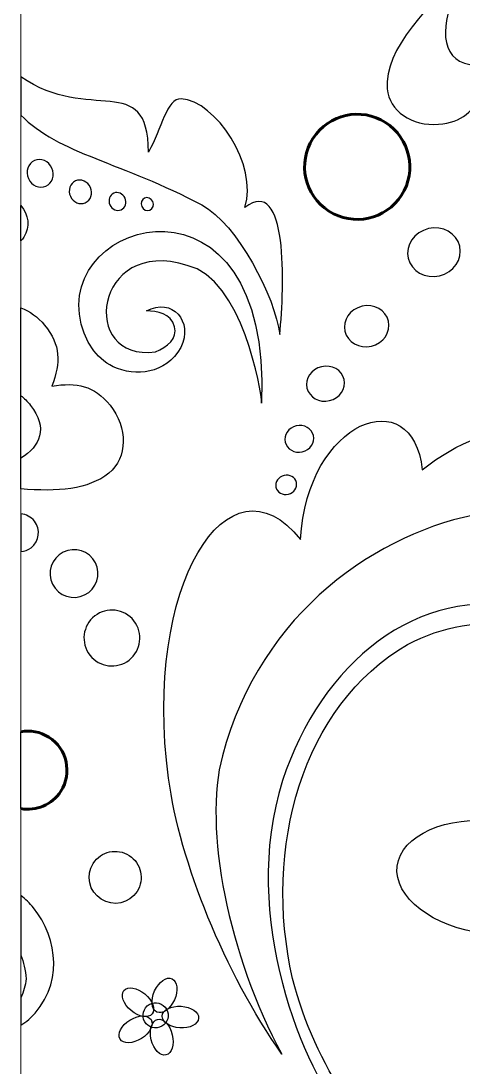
# Model space of a CAD drawing. Header units: millimetres. Extents: x -96 to 58, y -5 to 152.
# Drawn here: x -95.18 to -81.1, y 33.41 to 66.74 of the extents above; entities that cross this region are included whole.
import ezdxf

# ---------------------------------------------------------------- set-up
doc = ezdxf.new("R2010")
doc.units = ezdxf.units.MM
doc.header["$MEASUREMENT"] = 0
doc.layers.add('Capa 1', color=7, linetype='Continuous')

msp = doc.modelspace()

# ---------------------------------------------------------------- linework, layer by layer
at = {"layer": 'Capa 1', "color": 250, "lineweight": 9}
msp.add_open_spline([(-95.1806, 149.5), (-95.1806, 149.5), (57.2195, 149.5), (57.2195, 149.5), (57.2195, 149.5), (57.2195, 149.5), (57.2195, -2.9001), (57.2195, -2.9001), (57.2195, -2.9001), (57.2195, -2.9001), (-95.1806, -2.9001), (-95.1806, -2.9001), (-95.1806, -2.9001), (-95.1806, -2.9001), (-95.1806, 149.5), (-95.1806, 149.5)], degree=3, knots=[0, 0, 0, 0, 0.2, 0.2, 0.2, 0.2, 0.4, 0.4, 0.4, 0.4, 0.6, 0.6, 0.6, 0.6, 1, 1, 1, 1], dxfattribs=at)
at = {"layer": 'Capa 1'}
for points, knots in [([(-73.7979, 74.6853), (-73.6405, 75.3203), (-74.4805, 75.4038), (-74.8797, 75.1837), (-74.8797, 75.1837), (-76.0182, 74.501), (-75.5419, 72.9222), (-74.6946, 72.2362), (-74.6946, 72.2362), (-73.0443, 70.9797), (-70.6291, 71.8475), (-69.7262, 73.5407), (-69.7262, 73.5407), (-68.4388, 76.1286), (-70.1451, 79.27), (-72.7029, 80.2059), (-72.7029, 80.2059), (-75.9795, 81.301), (-79.6649, 79.1676), (-80.7297, 75.9833), (-80.7297, 75.9833), (-83.1085, 68.8447), (-75.0331, 63.9716), (-69.1815, 66.9226), (-69.1815, 66.9226), (-65.8169, 68.5576), (-64.0411, 72.3632), (-64.3182, 76.2415), (-64.3182, 76.2415), (-63.275, 61.19), (-85.0647, 63.3185), (-81.1002, 76.1946), (-81.1002, 76.1946), (-80.032, 79.6641), (-76.0832, 81.6967), (-72.5655, 80.4729), (-72.5655, 80.4729), (-69.7525, 79.4044), (-68.0751, 76.2446), (-69.4969, 73.4056), (-69.4969, 73.4056), (-70.5398, 71.4627), (-73.034, 70.4185), (-74.9364, 71.7997), (-74.9364, 71.7997), (-76.0256, 72.6412), (-76.5527, 74.4513), (-75.3073, 75.427), (-75.3073, 75.427), (-74.821, 75.7829), (-73.7298, 75.899), (-73.6422, 75.0781), (-73.6422, 75.0781), (-73.6333, 74.925), (-73.6819, 74.7882), (-73.7979, 74.6853)], [0, 0, 0, 0, 0.0666667, 0.0666667, 0.0666667, 0.0666667, 0.1333333, 0.1333333, 0.1333333, 0.1333333, 0.2, 0.2, 0.2, 0.2, 0.2666667, 0.2666667, 0.2666667, 0.2666667, 0.3333333, 0.3333333, 0.3333333, 0.3333333, 0.4, 0.4, 0.4, 0.4, 0.4666667, 0.4666667, 0.4666667, 0.4666667, 0.5333333, 0.5333333, 0.5333333, 0.5333333, 0.6, 0.6, 0.6, 0.6, 0.6666667, 0.6666667, 0.6666667, 0.6666667, 0.7333333, 0.7333333, 0.7333333, 0.7333333, 0.8, 0.8, 0.8, 0.8, 0.8666667, 0.8666667, 0.8666667, 0.8666667, 1, 1, 1, 1]), ([(-80.4454, 64.5257), (-80.7718, 63.8633), (-81.1252, 63.5154), (-81.886, 63.4504), (-81.886, 63.4504), (-82.7259, 63.3786), (-83.4559, 63.8846), (-83.5156, 64.5807), (-83.5156, 64.5807), (-83.6234, 65.841), (-82.2098, 67.2317), (-80.796, 68.622), (-80.796, 68.622), (-79.1666, 67.4924), (-77.5372, 66.3619), (-77.4293, 65.1015), (-77.4293, 65.1015), (-77.3698, 64.4059), (-78.0029, 63.7827), (-78.8428, 63.7109), (-78.8428, 63.7109), (-79.6037, 63.6459), (-80.011, 63.9284), (-80.4454, 64.5257)], [0, 0, 0, 0, 0.1428571, 0.1428571, 0.1428571, 0.1428571, 0.2857143, 0.2857143, 0.2857143, 0.2857143, 0.4285714, 0.4285714, 0.4285714, 0.4285714, 0.5714286, 0.5714286, 0.5714286, 0.5714286, 0.7142857, 0.7142857, 0.7142857, 0.7142857, 1, 1, 1, 1]), ([(-80.472, 65.3512), (-81.7129, 65.2191), (-81.8872, 66.2896), (-81.446, 67.3527), (-81.446, 67.3527), (-81.215, 67.9107), (-80.9206, 68.4114), (-80.796, 68.622), (-80.796, 68.622), (-80.6433, 68.4284), (-80.2789, 67.9999), (-79.9555, 67.5079), (-79.9555, 67.5079), (-79.3157, 66.5351), (-79.2583, 65.4805), (-80.472, 65.3512)], [0, 0, 0, 0, 0.2, 0.2, 0.2, 0.2, 0.4, 0.4, 0.4, 0.4, 0.6, 0.6, 0.6, 0.6, 1, 1, 1, 1]), ([(-86.9384, 56.7482), (-87.0792, 57.9428), (-88.2938, 60.2806), (-89.4153, 60.879), (-89.4153, 60.879), (-91.9464, 62.2282), (-93.9848, 62.5132), (-95.1806, 63.7418), (-95.1806, 63.7418), (-95.1806, 63.7418), (-95.1806, 64.9674), (-95.1806, 64.9674), (-95.1806, 64.9674), (-93.0044, 63.4316), (-91.1398, 65.1934), (-91.1171, 62.5664), (-91.1171, 62.5664), (-90.7006, 63.2962), (-90.5454, 64.2891), (-90.0803, 64.2624), (-90.0803, 64.2624), (-88.979, 64.1987), (-87.6122, 62.1463), (-88.0538, 60.8008), (-88.0538, 60.8008), (-86.6681, 61.854), (-86.7862, 58.3232), (-86.9384, 56.7482)], [0, 0, 0, 0, 0.125, 0.125, 0.125, 0.125, 0.25, 0.25, 0.25, 0.25, 0.375, 0.375, 0.375, 0.375, 0.5, 0.5, 0.5, 0.5, 0.625, 0.625, 0.625, 0.625, 0.75, 0.75, 0.75, 0.75, 1, 1, 1, 1]), ([(-94.1954, 62.0524), (-94.095, 61.8278), (-94.1805, 61.5707), (-94.3865, 61.4786), (-94.3865, 61.4786), (-94.5924, 61.387), (-94.8409, 61.4943), (-94.9413, 61.7193), (-94.9413, 61.7193), (-95.0417, 61.9443), (-94.9561, 62.2012), (-94.7502, 62.2933), (-94.7502, 62.2933), (-94.5443, 62.3852), (-94.2958, 62.2774), (-94.1954, 62.0524)], [0, 0, 0, 0, 0.2, 0.2, 0.2, 0.2, 0.4, 0.4, 0.4, 0.4, 0.6, 0.6, 0.6, 0.6, 1, 1, 1, 1]), ([(-91.1863, 57.5045), (-90.8287, 57.4896), (-90.4166, 57.4412), (-90.2868, 56.9939), (-90.2868, 56.9939), (-90.1834, 56.6404), (-90.5189, 56.3493), (-90.8924, 56.2017), (-90.8924, 56.2017), (-93.3486, 55.8631), (-92.8643, 59.8913), (-89.8832, 58.9551), (-89.8832, 58.9551), (-88.1292, 58.5424), (-87.5147, 54.923), (-87.5169, 54.568), (-87.5169, 54.568), (-87.2016, 62.3876), (-94.133, 60.4903), (-93.2599, 57.0837), (-93.2599, 57.0837), (-93.1337, 56.5909), (-92.8205, 55.9996), (-92.2399, 55.7266), (-92.2399, 55.7266), (-91.5391, 55.3972), (-90.566, 55.4882), (-90.0865, 56.3416), (-90.0865, 56.3416), (-89.6844, 57.1682), (-90.3661, 57.9457), (-91.1863, 57.5045)], [0, 0, 0, 0, 0.1111111, 0.1111111, 0.1111111, 0.1111111, 0.2222222, 0.2222222, 0.2222222, 0.2222222, 0.3333333, 0.3333333, 0.3333333, 0.3333333, 0.4444444, 0.4444444, 0.4444444, 0.4444444, 0.5555556, 0.5555556, 0.5555556, 0.5555556, 0.6666667, 0.6666667, 0.6666667, 0.6666667, 0.7777778, 0.7777778, 0.7777778, 0.7777778, 1, 1, 1, 1]), ([(-92.9693, 61.4394), (-92.8837, 61.2479), (-92.9566, 61.029), (-93.132, 60.9503), (-93.132, 60.9503), (-93.3076, 60.8723), (-93.5192, 60.964), (-93.6049, 61.1555), (-93.6049, 61.1555), (-93.6902, 61.3474), (-93.6175, 61.5661), (-93.4418, 61.6442), (-93.4418, 61.6442), (-93.2664, 61.723), (-93.0547, 61.6309), (-92.9693, 61.4394)], [0, 0, 0, 0, 0.2, 0.2, 0.2, 0.2, 0.4, 0.4, 0.4, 0.4, 0.6, 0.6, 0.6, 0.6, 1, 1, 1, 1]), ([(-91.8659, 61.0995), (-91.801, 60.9538), (-91.8564, 60.7871), (-91.9897, 60.7279), (-91.9897, 60.7279), (-92.123, 60.6685), (-92.2839, 60.7381), (-92.349, 60.8836), (-92.349, 60.8836), (-92.414, 61.0295), (-92.3587, 61.1958), (-92.2253, 61.2553), (-92.2253, 61.2553), (-92.0919, 61.3146), (-91.9312, 61.245), (-91.8659, 61.0995)], [0, 0, 0, 0, 0.2, 0.2, 0.2, 0.2, 0.4, 0.4, 0.4, 0.4, 0.6, 0.6, 0.6, 0.6, 1, 1, 1, 1]), ([(-90.982, 60.987), (-90.9349, 60.8812), (-90.9752, 60.7605), (-91.0718, 60.7179), (-91.0718, 60.7179), (-91.1683, 60.6744), (-91.285, 60.725), (-91.3321, 60.8303), (-91.3321, 60.8303), (-91.3792, 60.9364), (-91.3391, 61.0564), (-91.2424, 61.1), (-91.2424, 61.1), (-91.1457, 61.1434), (-91.0291, 61.0925), (-90.982, 60.987)], [0, 0, 0, 0, 0.2, 0.2, 0.2, 0.2, 0.4, 0.4, 0.4, 0.4, 0.6, 0.6, 0.6, 0.6, 1, 1, 1, 1]), ([(-95.1806, 59.7366), (-95.1486, 59.7714), (-95.1192, 59.8095), (-95.0928, 59.8507), (-95.0928, 59.8507), (-94.8852, 60.1744), (-94.9315, 60.5881), (-95.1806, 60.8586), (-95.1806, 60.8586), (-95.1806, 60.8586), (-95.1806, 59.7366), (-95.1806, 59.7366)], [0, 0, 0, 0, 0.25, 0.25, 0.25, 0.25, 0.5, 0.5, 0.5, 0.5, 1, 1, 1, 1]), ([(-81.8525, 58.6215), (-82.3057, 58.5156), (-82.7519, 58.7663), (-82.8489, 59.1812), (-82.8489, 59.1812), (-82.946, 59.5963), (-82.6573, 60.0184), (-82.2041, 60.1249), (-82.2041, 60.1249), (-81.751, 60.2309), (-81.3047, 59.9803), (-81.2077, 59.565), (-81.2077, 59.565), (-81.1105, 59.1502), (-81.3993, 58.7276), (-81.8525, 58.6215)], [0, 0, 0, 0, 0.2, 0.2, 0.2, 0.2, 0.4, 0.4, 0.4, 0.4, 0.6, 0.6, 0.6, 0.6, 1, 1, 1, 1]), ([(-84.0223, 56.3812), (-84.4054, 56.2916), (-84.7823, 56.5036), (-84.8643, 56.8542), (-84.8643, 56.8542), (-84.9463, 57.2052), (-84.7024, 57.5619), (-84.3194, 57.6516), (-84.3194, 57.6516), (-83.9365, 57.7411), (-83.5594, 57.5293), (-83.4774, 57.1788), (-83.4774, 57.1788), (-83.3956, 56.8279), (-83.6394, 56.4707), (-84.0223, 56.3812)], [0, 0, 0, 0, 0.2, 0.2, 0.2, 0.2, 0.4, 0.4, 0.4, 0.4, 0.6, 0.6, 0.6, 0.6, 1, 1, 1, 1]), ([(-94.1979, 55.108), (-93.9163, 55.8704), (-93.9058, 56.4112), (-94.4273, 57.0491), (-94.4273, 57.0491), (-94.6393, 57.3086), (-94.9026, 57.496), (-95.1806, 57.6049), (-95.1806, 57.6049), (-95.1806, 57.6049), (-95.1806, 51.8357), (-95.1806, 51.8357), (-95.1806, 51.8357), (-94.0278, 51.7322), (-93.0237, 51.8109), (-92.3833, 52.3345), (-92.3833, 52.3345), (-91.7844, 52.8243), (-91.7656, 53.7927), (-92.3415, 54.4968), (-92.3415, 54.4968), (-92.8628, 55.1354), (-93.3947, 55.2326), (-94.1979, 55.108)], [0, 0, 0, 0, 0.1428571, 0.1428571, 0.1428571, 0.1428571, 0.2857143, 0.2857143, 0.2857143, 0.2857143, 0.4285714, 0.4285714, 0.4285714, 0.4285714, 0.5714286, 0.5714286, 0.5714286, 0.5714286, 0.7142857, 0.7142857, 0.7142857, 0.7142857, 1, 1, 1, 1]), ([(-85.354, 54.6442), (-85.6801, 54.5678), (-86.0014, 54.7481), (-86.0711, 55.0468), (-86.0711, 55.0468), (-86.1411, 55.3454), (-85.9332, 55.6499), (-85.607, 55.726), (-85.607, 55.726), (-85.2809, 55.8024), (-84.9594, 55.6218), (-84.8896, 55.3233), (-84.8896, 55.3233), (-84.8197, 55.0242), (-85.0276, 54.72), (-85.354, 54.6442)], [0, 0, 0, 0, 0.2, 0.2, 0.2, 0.2, 0.4, 0.4, 0.4, 0.4, 0.6, 0.6, 0.6, 0.6, 1, 1, 1, 1]), ([(-86.8765, 33.8254), (-88.5724, 36.9517), (-89.3821, 41.0217), (-88.7651, 43.3314), (-88.7651, 43.3314), (-86.3036, 52.5467), (-73.8085, 53.4436), (-74.5563, 47.1848), (-74.5563, 47.1848), (-73.4361, 50.2253), (-76.4883, 52.3403), (-78.8014, 52.004), (-78.8014, 52.004), (-77.3323, 54.1821), (-80.1597, 54.246), (-82.4024, 52.4399), (-82.4024, 52.4399), (-82.6951, 55.2876), (-86.0741, 54.0302), (-86.2772, 50.221), (-86.2772, 50.221), (-88.5674, 53.0979), (-91.3099, 48.7545), (-90.4808, 42.6176), (-90.4808, 42.6176), (-90.1176, 39.9282), (-88.6933, 36.4277), (-86.8765, 33.8254)], [0, 0, 0, 0, 0.125, 0.125, 0.125, 0.125, 0.25, 0.25, 0.25, 0.25, 0.375, 0.375, 0.375, 0.375, 0.5, 0.5, 0.5, 0.5, 0.625, 0.625, 0.625, 0.625, 0.75, 0.75, 0.75, 0.75, 1, 1, 1, 1]), ([(-94.875, 54.4936), (-94.975, 54.6213), (-95.0772, 54.7235), (-95.1806, 54.8027), (-95.1806, 54.8027), (-95.1806, 54.8027), (-95.1806, 52.8123), (-95.1806, 52.8123), (-95.1806, 52.8123), (-94.5616, 53.1912), (-94.3152, 53.7781), (-94.875, 54.4936)], [0, 0, 0, 0, 0.25, 0.25, 0.25, 0.25, 0.5, 0.5, 0.5, 0.5, 1, 1, 1, 1]), ([(-86.2202, 53.0169), (-86.4682, 52.9585), (-86.7123, 53.0958), (-86.7653, 53.3231), (-86.7653, 53.3231), (-86.8186, 53.5501), (-86.6607, 53.7813), (-86.4127, 53.8394), (-86.4127, 53.8394), (-86.1648, 53.8975), (-85.9205, 53.7601), (-85.8675, 53.5329), (-85.8675, 53.5329), (-85.8144, 53.306), (-85.9723, 53.075), (-86.2202, 53.0169)], [0, 0, 0, 0, 0.2, 0.2, 0.2, 0.2, 0.4, 0.4, 0.4, 0.4, 0.6, 0.6, 0.6, 0.6, 1, 1, 1, 1]), ([(-86.6634, 51.6647), (-86.8432, 51.6228), (-87.02, 51.7221), (-87.0585, 51.8864), (-87.0585, 51.8864), (-87.097, 52.0512), (-86.9827, 52.2189), (-86.8028, 52.261), (-86.8028, 52.261), (-86.6233, 52.3029), (-86.4462, 52.2035), (-86.4077, 52.0389), (-86.4077, 52.0389), (-86.3692, 51.8741), (-86.4837, 51.7067), (-86.6634, 51.6647)], [0, 0, 0, 0, 0.2, 0.2, 0.2, 0.2, 0.4, 0.4, 0.4, 0.4, 0.6, 0.6, 0.6, 0.6, 1, 1, 1, 1]), ([(-94.7524, 50.8047), (-94.5477, 50.5424), (-94.5942, 50.1643), (-94.856, 49.9594), (-94.856, 49.9594), (-94.9532, 49.8836), (-95.0663, 49.8422), (-95.1806, 49.8335), (-95.1806, 49.8335), (-95.1806, 49.8335), (-95.1806, 51.0343), (-95.1806, 51.0343), (-95.1806, 51.0343), (-95.0178, 51.0217), (-94.8607, 50.9434), (-94.7524, 50.8047)], [0, 0, 0, 0, 0.2, 0.2, 0.2, 0.2, 0.4, 0.4, 0.4, 0.4, 0.6, 0.6, 0.6, 0.6, 1, 1, 1, 1]), ([(-92.892, 49.6048), (-92.6332, 49.2735), (-92.6921, 48.7943), (-93.0235, 48.5353), (-93.0235, 48.5353), (-93.355, 48.2767), (-93.834, 48.3352), (-94.0927, 48.6666), (-94.0927, 48.6666), (-94.3518, 48.9985), (-94.2928, 49.4772), (-93.9614, 49.7362), (-93.9614, 49.7362), (-93.6299, 49.9949), (-93.151, 49.9363), (-92.892, 49.6048)], [0, 0, 0, 0, 0.2, 0.2, 0.2, 0.2, 0.4, 0.4, 0.4, 0.4, 0.6, 0.6, 0.6, 0.6, 1, 1, 1, 1]), ([(-78.679, 40.9568), (-78.6047, 39.7963), (-77.4427, 39.6984), (-76.7587, 40.1543), (-76.7587, 40.1543), (-75.2306, 41.2642), (-75.4472, 43.7606), (-76.3585, 45.2921), (-76.3585, 45.2921), (-77.8939, 47.7158), (-80.6531, 48.0613), (-82.8718, 46.8705), (-82.8718, 46.8705), (-86.2305, 44.9315), (-87.4793, 40.3678), (-86.5299, 36.2373), (-86.5299, 36.2373), (-85.8033, 33.3857), (-84.2054, 31.1408), (-82.0746, 29.6992), (-82.0746, 29.6992), (-82.0746, 29.6992), (-82.1324, 29.6069), (-82.1324, 29.6069), (-82.1324, 29.6069), (-82.9258, 30.0472), (-83.9484, 30.741), (-84.7972, 31.7112), (-84.7972, 31.7112), (-86.1643, 33.2753), (-88.2359, 38.2056), (-86.8473, 42.5377), (-86.8473, 42.5377), (-85.6552, 46.2567), (-82.5162, 48.8329), (-79.0894, 48.0098), (-79.0894, 48.0098), (-76.8405, 47.3908), (-74.8668, 45.1103), (-75.1773, 42.2118), (-75.1773, 42.2118), (-75.3611, 40.8383), (-76.1841, 39.4494), (-77.4625, 39.4405), (-77.4625, 39.4405), (-78.1441, 39.4677), (-78.8646, 40.0553), (-78.679, 40.9568)], [0, 0, 0, 0, 0.0769231, 0.0769231, 0.0769231, 0.0769231, 0.1538462, 0.1538462, 0.1538462, 0.1538462, 0.2307692, 0.2307692, 0.2307692, 0.2307692, 0.3076923, 0.3076923, 0.3076923, 0.3076923, 0.3846154, 0.3846154, 0.3846154, 0.3846154, 0.4615385, 0.4615385, 0.4615385, 0.4615385, 0.5384615, 0.5384615, 0.5384615, 0.5384615, 0.6153846, 0.6153846, 0.6153846, 0.6153846, 0.6923077, 0.6923077, 0.6923077, 0.6923077, 0.7692308, 0.7692308, 0.7692308, 0.7692308, 0.8461538, 0.8461538, 0.8461538, 0.8461538, 1, 1, 1, 1]), ([(-91.5818, 47.6299), (-91.2791, 47.2425), (-91.3479, 46.683), (-91.7354, 46.3802), (-91.7354, 46.3802), (-92.1227, 46.0778), (-92.6823, 46.1467), (-92.9848, 46.5339), (-92.9848, 46.5339), (-93.2874, 46.9214), (-93.2186, 47.4806), (-92.8313, 47.7832), (-92.8313, 47.7832), (-92.4439, 48.0858), (-91.8844, 48.017), (-91.5818, 47.6299)], [0, 0, 0, 0, 0.2, 0.2, 0.2, 0.2, 0.4, 0.4, 0.4, 0.4, 0.6, 0.6, 0.6, 0.6, 1, 1, 1, 1]), ([(-94.289, 43.9199), (-94.5641, 44.0963), (-94.8824, 44.1506), (-95.1806, 44.097), (-95.1806, 44.097), (-95.1806, 44.097), (-95.1806, 41.6457), (-95.1806, 41.6457), (-95.1806, 41.6457), (-94.6998, 41.5597), (-94.1924, 41.7627), (-93.9124, 42.1994), (-93.9124, 42.1994), (-93.5415, 42.7785), (-93.7101, 43.5491), (-94.289, 43.9199)], [0, 0, 0, 0, 0.2, 0.2, 0.2, 0.2, 0.4, 0.4, 0.4, 0.4, 0.6, 0.6, 0.6, 0.6, 1, 1, 1, 1]), ([(-83.1999, 39.814), (-83.319, 38.8268), (-82.0669, 37.863), (-80.4038, 37.6623), (-80.4038, 37.6623), (-78.7407, 37.4618), (-77.2952, 38.0997), (-77.1761, 39.0871), (-77.1761, 39.0871), (-77.0567, 40.0748), (-78.309, 41.038), (-79.9721, 41.239), (-79.9721, 41.239), (-81.6354, 41.4396), (-83.0806, 40.8017), (-83.1999, 39.814)], [0, 0, 0, 0, 0.2, 0.2, 0.2, 0.2, 0.4, 0.4, 0.4, 0.4, 0.6, 0.6, 0.6, 0.6, 1, 1, 1, 1]), ([(-91.733, 40.1526), (-92.118, 40.3997), (-92.6303, 40.2874), (-92.8769, 39.9022), (-92.8769, 39.9022), (-93.1236, 39.5175), (-93.0114, 39.0052), (-92.6266, 38.7582), (-92.6266, 38.7582), (-92.2416, 38.5119), (-91.7292, 38.624), (-91.4827, 39.0083), (-91.4827, 39.0083), (-91.2359, 39.3936), (-91.348, 39.9059), (-91.733, 40.1526)], [0, 0, 0, 0, 0.2, 0.2, 0.2, 0.2, 0.4, 0.4, 0.4, 0.4, 0.6, 0.6, 0.6, 0.6, 1, 1, 1, 1]), ([(-95.1806, 35.6176), (-95.0978, 35.803), (-95.0421, 36.0129), (-95.0123, 36.2234), (-95.0123, 36.2234), (-95.0405, 36.5064), (-95.0989, 36.7563), (-95.1806, 36.9767), (-95.1806, 36.9767), (-95.1806, 36.9767), (-95.1806, 38.8808), (-95.1806, 38.8808), (-95.1806, 38.8808), (-95.0357, 38.7662), (-94.9006, 38.6346), (-94.7796, 38.4837), (-94.7796, 38.4837), (-94.0089, 37.523), (-93.7875, 35.9841), (-94.9287, 34.9249), (-94.9287, 34.9249), (-95.0112, 34.8569), (-95.0954, 34.7983), (-95.1806, 34.748), (-95.1806, 34.748), (-95.1806, 34.748), (-95.1806, 35.6176), (-95.1806, 35.6176)], [0, 0, 0, 0, 0.125, 0.125, 0.125, 0.125, 0.25, 0.25, 0.25, 0.25, 0.375, 0.375, 0.375, 0.375, 0.5, 0.5, 0.5, 0.5, 0.625, 0.625, 0.625, 0.625, 0.75, 0.75, 0.75, 0.75, 1, 1, 1, 1]), ([(-90.3677, 36.2241), (-90.5411, 36.3035), (-90.7903, 36.1309), (-90.9239, 35.8381), (-90.9239, 35.8381), (-91.0578, 35.5459), (-91.0255, 35.2448), (-90.8519, 35.1656), (-90.8519, 35.1656), (-90.6785, 35.0857), (-90.4292, 35.2586), (-90.2955, 35.5508), (-90.2955, 35.5508), (-90.1617, 35.8434), (-90.194, 36.1444), (-90.3677, 36.2241)], [0, 0, 0, 0, 0.2, 0.2, 0.2, 0.2, 0.4, 0.4, 0.4, 0.4, 0.6, 0.6, 0.6, 0.6, 1, 1, 1, 1]), ([(-91.8996, 35.8491), (-92.0219, 35.7026), (-91.9209, 35.4166), (-91.6745, 35.2105), (-91.6745, 35.2105), (-91.4277, 35.0046), (-91.1285, 34.9561), (-91.0061, 35.1029), (-91.0061, 35.1029), (-90.8837, 35.2491), (-90.9846, 35.535), (-91.2312, 35.7408), (-91.2312, 35.7408), (-91.478, 35.9473), (-91.7772, 35.9956), (-91.8996, 35.8491)], [0, 0, 0, 0, 0.2, 0.2, 0.2, 0.2, 0.4, 0.4, 0.4, 0.4, 0.6, 0.6, 0.6, 0.6, 1, 1, 1, 1]), ([(-90.7659, 34.6791), (-90.5565, 34.7493), (-90.4433, 34.9758), (-90.5131, 35.1853), (-90.5131, 35.1853), (-90.5833, 35.3948), (-90.81, 35.5082), (-91.0195, 35.438), (-91.0195, 35.438), (-91.2291, 35.3682), (-91.3423, 35.1416), (-91.2723, 34.9314), (-91.2723, 34.9314), (-91.2024, 34.7224), (-90.9755, 34.6092), (-90.7659, 34.6791)], [0, 0, 0, 0, 0.2, 0.2, 0.2, 0.2, 0.4, 0.4, 0.4, 0.4, 0.6, 0.6, 0.6, 0.6, 1, 1, 1, 1]), ([(-89.521, 34.969), (-89.5097, 35.1599), (-89.7611, 35.3295), (-90.0818, 35.3482), (-90.0818, 35.3482), (-90.4027, 35.3677), (-90.6721, 35.228), (-90.6834, 35.0376), (-90.6834, 35.0376), (-90.6944, 34.8472), (-90.4433, 34.6774), (-90.1224, 34.6581), (-90.1224, 34.6581), (-89.8017, 34.6395), (-89.5323, 34.7786), (-89.521, 34.969)], [0, 0, 0, 0, 0.2, 0.2, 0.2, 0.2, 0.4, 0.4, 0.4, 0.4, 0.6, 0.6, 0.6, 0.6, 1, 1, 1, 1]), ([(-92.0232, 34.3048), (-91.9221, 34.1428), (-91.619, 34.1495), (-91.3465, 34.3198), (-91.3465, 34.3198), (-91.0738, 34.4904), (-90.9348, 34.7598), (-91.036, 34.9217), (-91.036, 34.9217), (-91.1372, 35.0833), (-91.4403, 35.0766), (-91.7128, 34.906), (-91.7128, 34.906), (-91.9854, 34.7361), (-92.1244, 34.4664), (-92.0232, 34.3048)], [0, 0, 0, 0, 0.2, 0.2, 0.2, 0.2, 0.4, 0.4, 0.4, 0.4, 0.6, 0.6, 0.6, 0.6, 1, 1, 1, 1]), ([(-90.5618, 33.7959), (-90.3761, 33.8402), (-90.2857, 34.1295), (-90.3597, 34.4421), (-90.3597, 34.4421), (-90.434, 34.7549), (-90.6446, 34.9727), (-90.8304, 34.9286), (-90.8304, 34.9286), (-91.016, 34.8846), (-91.1065, 34.5952), (-91.0322, 34.2827), (-91.0322, 34.2827), (-90.9581, 33.9698), (-90.7474, 33.752), (-90.5618, 33.7959)], [0, 0, 0, 0, 0.2, 0.2, 0.2, 0.2, 0.4, 0.4, 0.4, 0.4, 0.6, 0.6, 0.6, 0.6, 1, 1, 1, 1])]:
    msp.add_open_spline(points, degree=3, knots=knots, dxfattribs=at)
at = {"layer": 'Capa 1', "lineweight": 60}
msp.add_open_spline([(-83.5676, 63.5064), (-84.3466, 64.0054), (-85.3834, 63.7784), (-85.8826, 62.9994), (-85.8826, 62.9994), (-86.3819, 62.2205), (-86.1549, 61.1835), (-85.3759, 60.6843), (-85.3759, 60.6843), (-84.5968, 60.1851), (-83.5602, 60.4116), (-83.0608, 61.1909), (-83.0608, 61.1909), (-82.5614, 61.9704), (-82.7885, 63.0068), (-83.5676, 63.5064)], degree=3, knots=[0, 0, 0, 0, 0.2, 0.2, 0.2, 0.2, 0.4, 0.4, 0.4, 0.4, 0.6, 0.6, 0.6, 0.6, 1, 1, 1, 1], dxfattribs=at)
at = {"layer": 'Capa 1', "color": 7, "lineweight": 60}
msp.add_open_spline([(-94.289, 43.9199), (-94.5641, 44.0963), (-94.8824, 44.1506), (-95.1806, 44.097)], degree=3, dxfattribs=at)
msp.add_open_spline([(-95.1806, 41.6457), (-94.6998, 41.5597), (-94.1924, 41.7627), (-93.9124, 42.1994), (-93.9124, 42.1994), (-93.5415, 42.7785), (-93.7101, 43.5491), (-94.289, 43.9199)], degree=3, knots=[0, 0, 0, 0, 0.3333333, 0.3333333, 0.3333333, 0.3333333, 1, 1, 1, 1], dxfattribs=at)

doc.saveas('drawing.dxf')
